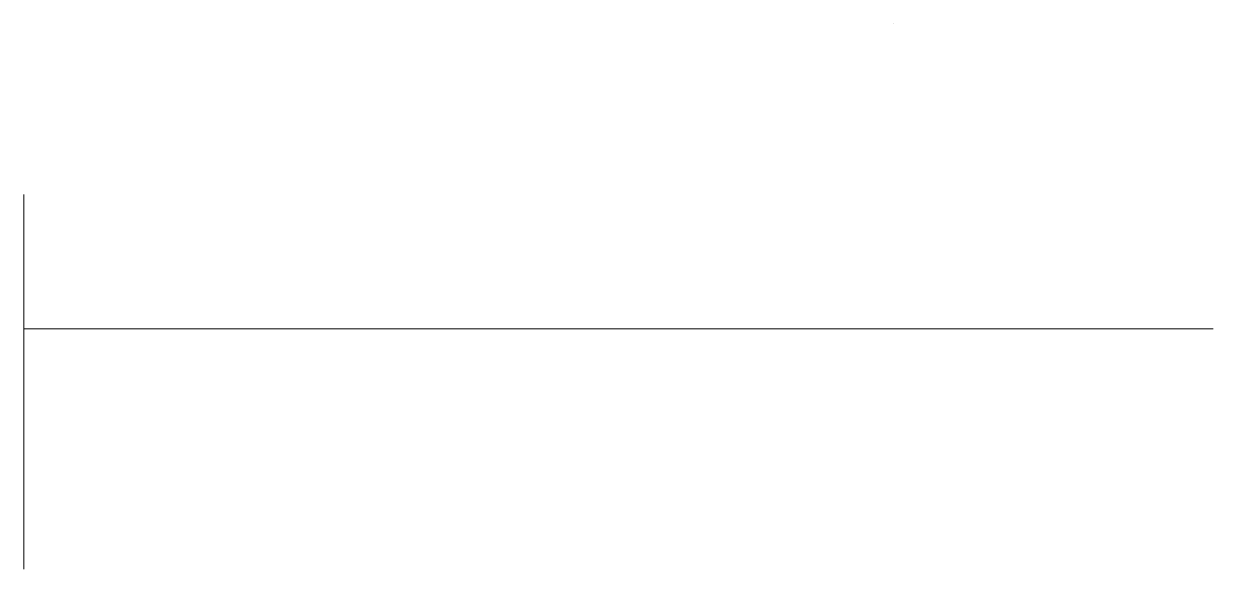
# Model space of a CAD drawing. Header units: inches. Extents: x 13 to 208, y -89 to 0.
import ezdxf

# ---------------------------------------------------------------- set-up
doc = ezdxf.new("R2010")
doc.units = ezdxf.units.IN
doc.header["$MEASUREMENT"] = 0
doc.layers.add('Розмір', color=7, linetype='Continuous', lineweight=15)

msp = doc.modelspace()

# ---------------------------------------------------------------- linework, layer by layer
at = {"layer": 'Розмір', "extrusion": (0, -1, 0)}
for p, q in [((155.98, 0, 57.01), (155.98, 0, 57.01)), ((13.39, -27.97, 0.01), (13.39, -89.44, 0.01)), ((13.39, -50, 0.01), (208.48, -50, 0.01))]:
    msp.add_line(p, q, dxfattribs=at)

doc.saveas('drawing.dxf')
